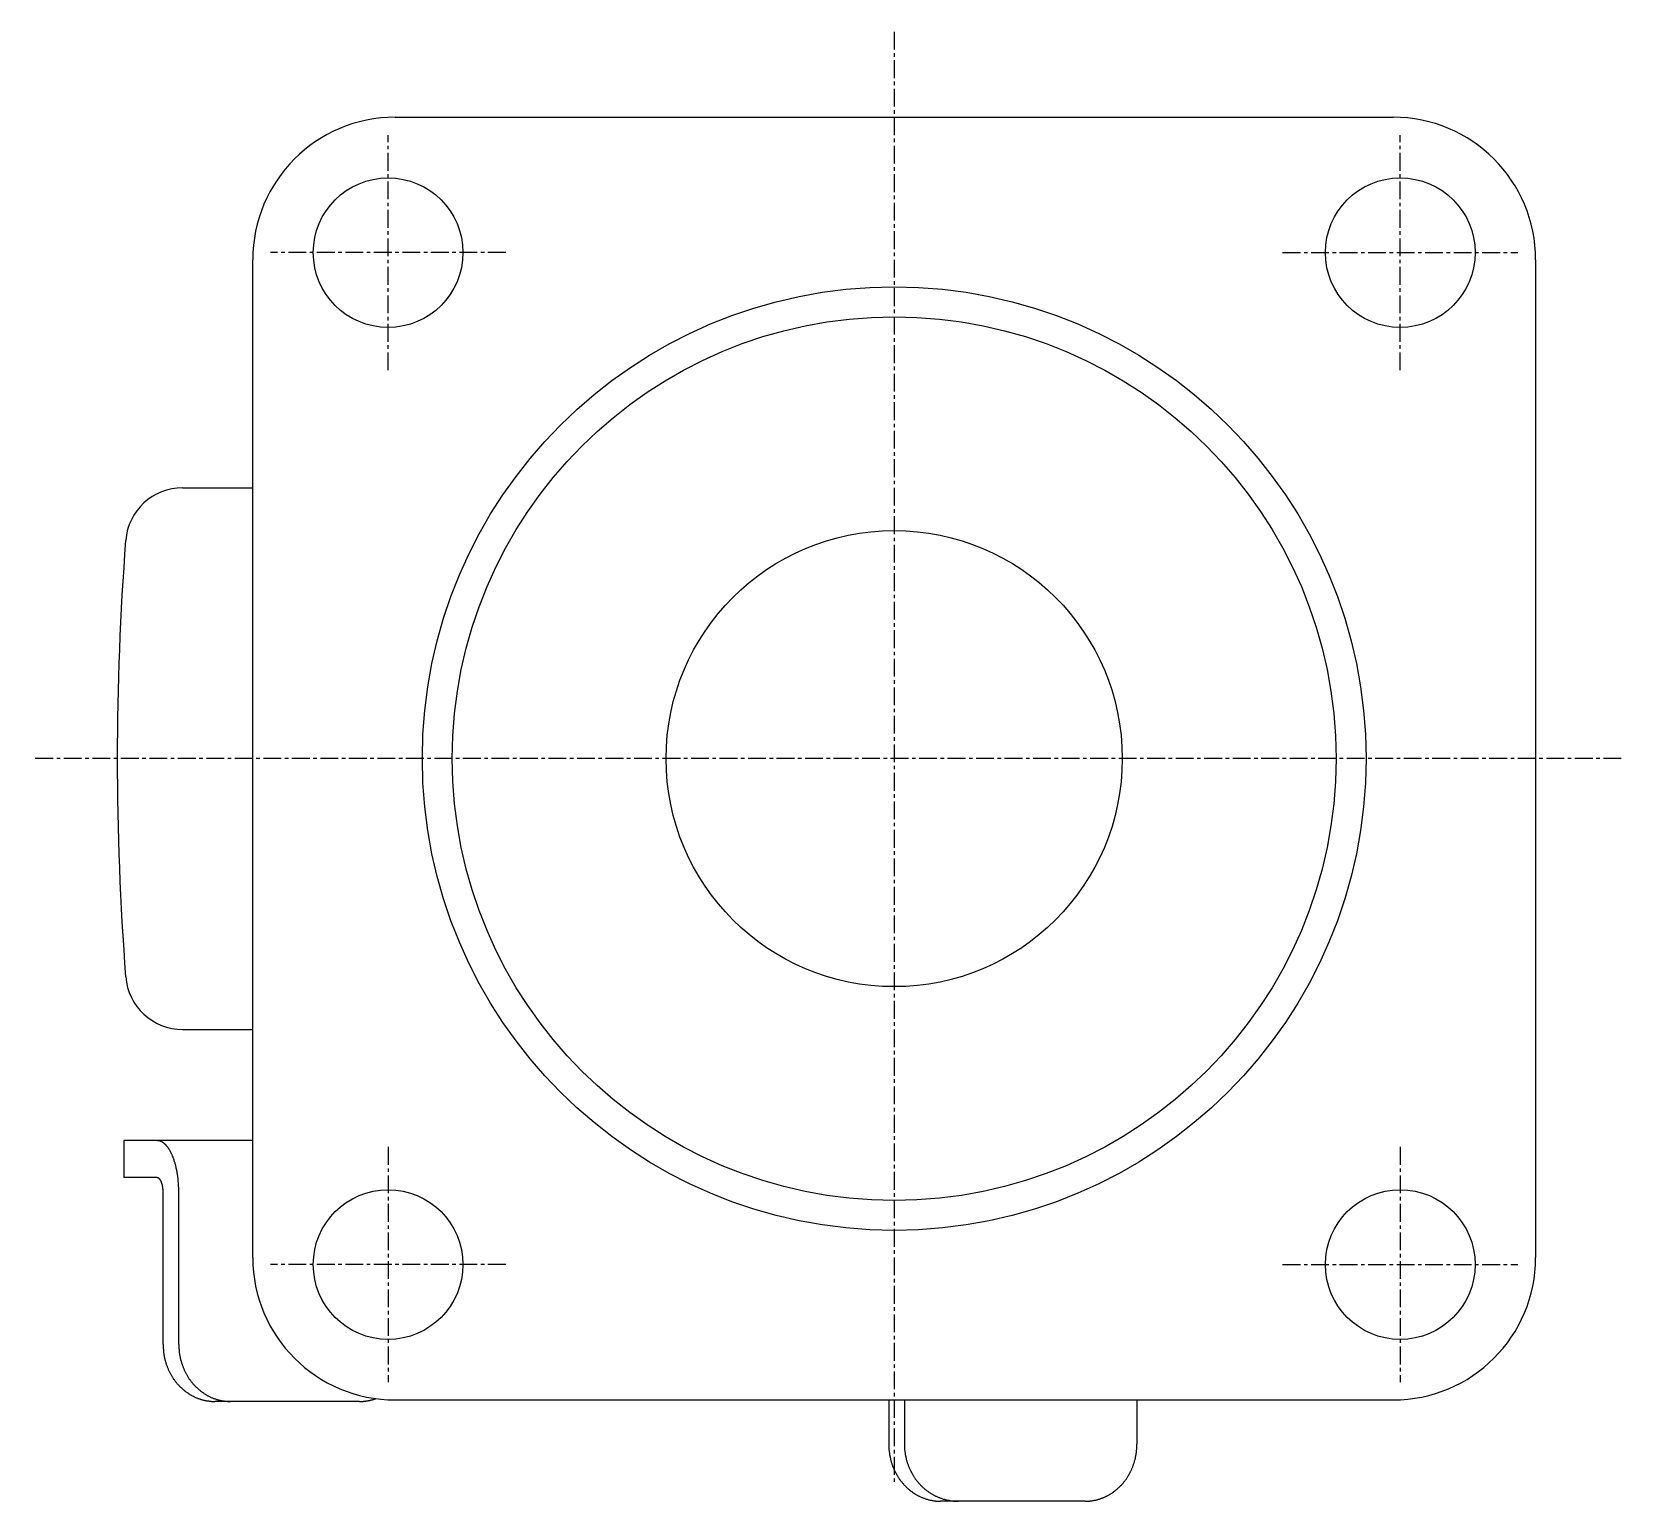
# Model space of a CAD drawing. Extents: x -3464 to -3184, y -524 to -53.
# Drawn here: x -3295.8 to -3184.3, y -156.2 to -53.1 of the extents above; entities that cross this region are included whole.
import ezdxf

# ---------------------------------------------------------------- set-up
doc = ezdxf.new("R2010")
doc.units = 0
doc.linetypes.add('CENTER', pattern=[2, 1.25, -0.25, 0.25, -0.25])
doc.layers.get('0').update_dxf_attribs({"linetype": 'CONTINUOUS'})
doc.layers.add('CENTER', color=1, linetype='CENTER')

msp = doc.modelspace()

# ---------------------------------------------------------------- linework, layer by layer
at = {"color": 7, "linetype": 'CONTINUOUS'}
for p, q in [((-3270.27, -59.08), (-3200.27, -59.08)), ((-3280.27, -139.08), (-3280.27, -69.08)), ((-3190.27, -69.08), (-3190.27, -139.08)), ((-3285.19, -85.08), (-3280.27, -85.08)), ((-3285.19, -123.08), (-3280.27, -123.08)), ((-3289.32, -130.88), (-3289.32, -133.48)), ((-3280.27, -130.88), (-3289.32, -130.88)), ((-3286.98, -133.48), (-3289.32, -133.48)), ((-3286.56, -145.18), (-3286.56, -134.48)), ((-3285.46, -145.18), (-3285.46, -134.48)), ((-3272.77, -149.18), (-3282.93, -149.18)), ((-3270.27, -149.08), (-3200.27, -149.08)), ((-3235.65, -149.08), (-3235.65, -152.18)), ((-3234.55, -149.08), (-3234.55, -152.18)), ((-3234.55, -149.08), (-3234.55, -152.18)), ((-3218.24, -149.08), (-3218.24, -152.18)), ((-3221.87, -156.18), (-3232.03, -156.18))]:
    msp.add_line(p, q, dxfattribs=at)
for points in [[(-3285.46, -134.48, 0), (-3285.46, -134.44, 0), (-3285.46, -134.4, 0), (-3285.46, -134.35, 0), (-3285.46, -134.31, 0), (-3285.46, -134.26, 0), (-3285.46, -134.22, 0), (-3285.46, -134.18, 0), (-3285.47, -134.13, 0), (-3285.47, -134.09, 0), (-3285.47, -134.04, 0), (-3285.47, -134, 0), (-3285.47, -133.96, 0), (-3285.48, -133.91, 0), (-3285.48, -133.87, 0), (-3285.48, -133.82, 0), (-3285.49, -133.78, 0), (-3285.49, -133.74, 0), (-3285.49, -133.69, 0), (-3285.5, -133.65, 0), (-3285.5, -133.61, 0), (-3285.51, -133.57, 0), (-3285.51, -133.52, 0), (-3285.52, -133.48, 0), (-3285.52, -133.44, 0), (-3285.53, -133.4, 0), (-3285.53, -133.35, 0), (-3285.54, -133.31, 0), (-3285.55, -133.27, 0), (-3285.55, -133.23, 0), (-3285.56, -133.19, 0), (-3285.57, -133.15, 0), (-3285.57, -133.11, 0), (-3285.58, -133.06, 0), (-3285.59, -133.03, 0), (-3285.6, -132.99, 0), (-3285.6, -132.94, 0), (-3285.61, -132.91, 0), (-3285.62, -132.87, 0), (-3285.63, -132.83, 0), (-3285.64, -132.79, 0), (-3285.65, -132.75, 0), (-3285.66, -132.71, 0), (-3285.66, -132.67, 0), (-3285.67, -132.63, 0), (-3285.68, -132.59, 0), (-3285.69, -132.56, 0), (-3285.7, -132.52, 0), (-3285.71, -132.48, 0), (-3285.72, -132.45, 0), (-3285.74, -132.41, 0), (-3285.75, -132.38, 0), (-3285.76, -132.34, 0), (-3285.77, -132.3, 0), (-3285.78, -132.27, 0), (-3285.79, -132.23, 0), (-3285.8, -132.2, 0), (-3285.81, -132.17, 0), (-3285.83, -132.13, 0), (-3285.84, -132.1, 0), (-3285.85, -132.07, 0), (-3285.86, -132.03, 0), (-3285.88, -132, 0), (-3285.89, -131.97, 0), (-3285.9, -131.94, 0), (-3285.92, -131.91, 0), (-3285.93, -131.88, 0), (-3285.94, -131.85, 0), (-3285.96, -131.82, 0), (-3285.97, -131.79, 0), (-3285.99, -131.76, 0), (-3286, -131.73, 0), (-3286.01, -131.7, 0), (-3286.03, -131.67, 0), (-3286.04, -131.65, 0), (-3286.06, -131.62, 0), (-3286.07, -131.59, 0), (-3286.09, -131.57, 0), (-3286.1, -131.54, 0), (-3286.12, -131.51, 0), (-3286.13, -131.49, 0), (-3286.15, -131.47, 0), (-3286.17, -131.44, 0), (-3286.18, -131.42, 0), (-3286.2, -131.4, 0), (-3286.21, -131.37, 0), (-3286.23, -131.35, 0), (-3286.25, -131.33, 0), (-3286.26, -131.31, 0), (-3286.28, -131.29, 0), (-3286.3, -131.27, 0), (-3286.31, -131.25, 0), (-3286.33, -131.23, 0), (-3286.35, -131.21, 0), (-3286.36, -131.19, 0), (-3286.38, -131.18, 0), (-3286.4, -131.16, 0), (-3286.41, -131.14, 0), (-3286.43, -131.12, 0), (-3286.45, -131.11, 0), (-3286.47, -131.09, 0), (-3286.48, -131.08, 0), (-3286.5, -131.07, 0), (-3286.52, -131.05, 0), (-3286.54, -131.04, 0), (-3286.56, -131.03, 0), (-3286.57, -131.01, 0), (-3286.59, -131, 0), (-3286.61, -130.99, 0), (-3286.63, -130.98, 0), (-3286.65, -130.97, 0), (-3286.66, -130.96, 0), (-3286.68, -130.95, 0), (-3286.7, -130.94, 0), (-3286.72, -130.94, 0), (-3286.74, -130.93, 0), (-3286.76, -130.92, 0), (-3286.77, -130.92, 0), (-3286.79, -130.91, 0), (-3286.81, -130.91, 0), (-3286.83, -130.9, 0), (-3286.85, -130.9, 0), (-3286.87, -130.89, 0), (-3286.89, -130.89, 0), (-3286.9, -130.89, 0), (-3286.92, -130.89, 0), (-3286.94, -130.88, 0), (-3286.96, -130.88, 0), (-3286.98, -130.88, 0)], [(-3286.56, -134.48, 0), (-3286.56, -134.47, 0), (-3286.56, -134.46, 0), (-3286.56, -134.45, 0), (-3286.56, -134.44, 0), (-3286.56, -134.42, 0), (-3286.56, -134.41, 0), (-3286.56, -134.4, 0), (-3286.56, -134.39, 0), (-3286.56, -134.37, 0), (-3286.56, -134.36, 0), (-3286.56, -134.35, 0), (-3286.56, -134.34, 0), (-3286.56, -134.32, 0), (-3286.56, -134.31, 0), (-3286.56, -134.3, 0), (-3286.56, -134.29, 0), (-3286.57, -134.28, 0), (-3286.57, -134.26, 0), (-3286.57, -134.25, 0), (-3286.57, -134.24, 0), (-3286.57, -134.23, 0), (-3286.57, -134.22, 0), (-3286.57, -134.21, 0), (-3286.57, -134.19, 0), (-3286.58, -134.18, 0), (-3286.58, -134.17, 0), (-3286.58, -134.16, 0), (-3286.58, -134.15, 0), (-3286.58, -134.13, 0), (-3286.58, -134.12, 0), (-3286.59, -134.11, 0), (-3286.59, -134.1, 0), (-3286.59, -134.09, 0), (-3286.59, -134.08, 0), (-3286.59, -134.07, 0), (-3286.6, -134.06, 0), (-3286.6, -134.04, 0), (-3286.6, -134.03, 0), (-3286.6, -134.02, 0), (-3286.61, -134.01, 0), (-3286.61, -134, 0), (-3286.61, -133.99, 0), (-3286.61, -133.98, 0), (-3286.62, -133.97, 0), (-3286.62, -133.96, 0), (-3286.62, -133.95, 0), (-3286.62, -133.94, 0), (-3286.63, -133.93, 0), (-3286.63, -133.92, 0), (-3286.63, -133.91, 0), (-3286.64, -133.9, 0), (-3286.64, -133.89, 0), (-3286.64, -133.88, 0), (-3286.65, -133.87, 0), (-3286.65, -133.86, 0), (-3286.65, -133.85, 0), (-3286.66, -133.84, 0), (-3286.66, -133.83, 0), (-3286.66, -133.82, 0), (-3286.67, -133.81, 0), (-3286.67, -133.8, 0), (-3286.67, -133.79, 0), (-3286.68, -133.78, 0), (-3286.68, -133.78, 0), (-3286.68, -133.77, 0), (-3286.69, -133.76, 0), (-3286.69, -133.75, 0), (-3286.7, -133.74, 0), (-3286.7, -133.74, 0), (-3286.7, -133.73, 0), (-3286.71, -133.72, 0), (-3286.71, -133.71, 0), (-3286.72, -133.7, 0), (-3286.72, -133.69, 0), (-3286.72, -133.69, 0), (-3286.73, -133.68, 0), (-3286.73, -133.67, 0), (-3286.74, -133.67, 0), (-3286.74, -133.66, 0), (-3286.74, -133.65, 0), (-3286.75, -133.65, 0), (-3286.75, -133.64, 0), (-3286.76, -133.63, 0), (-3286.76, -133.63, 0), (-3286.77, -133.62, 0), (-3286.77, -133.61, 0), (-3286.78, -133.61, 0), (-3286.78, -133.6, 0), (-3286.78, -133.6, 0), (-3286.79, -133.59, 0), (-3286.79, -133.59, 0), (-3286.8, -133.58, 0), (-3286.8, -133.57, 0), (-3286.81, -133.57, 0), (-3286.81, -133.56, 0), (-3286.82, -133.56, 0), (-3286.82, -133.56, 0), (-3286.83, -133.55, 0), (-3286.83, -133.55, 0), (-3286.84, -133.54, 0), (-3286.84, -133.54, 0), (-3286.85, -133.53, 0), (-3286.85, -133.53, 0), (-3286.86, -133.53, 0), (-3286.86, -133.52, 0), (-3286.87, -133.52, 0), (-3286.87, -133.52, 0), (-3286.88, -133.51, 0), (-3286.88, -133.51, 0), (-3286.89, -133.51, 0), (-3286.89, -133.51, 0), (-3286.9, -133.5, 0), (-3286.9, -133.5, 0), (-3286.91, -133.5, 0), (-3286.91, -133.5, 0), (-3286.92, -133.5, 0), (-3286.92, -133.49, 0), (-3286.93, -133.49, 0), (-3286.93, -133.49, 0), (-3286.94, -133.49, 0), (-3286.94, -133.49, 0), (-3286.95, -133.49, 0), (-3286.95, -133.49, 0), (-3286.96, -133.49, 0), (-3286.96, -133.49, 0), (-3286.97, -133.48, 0), (-3286.97, -133.48, 0), (-3286.98, -133.48, 0)], [(-3286.56, -145.18, 0), (-3286.56, -145.23, 0), (-3286.56, -145.28, 0), (-3286.55, -145.33, 0), (-3286.55, -145.38, 0), (-3286.55, -145.43, 0), (-3286.55, -145.48, 0), (-3286.54, -145.53, 0), (-3286.54, -145.58, 0), (-3286.53, -145.62, 0), (-3286.53, -145.67, 0), (-3286.52, -145.72, 0), (-3286.52, -145.77, 0), (-3286.51, -145.82, 0), (-3286.5, -145.87, 0), (-3286.5, -145.92, 0), (-3286.49, -145.96, 0), (-3286.48, -146.01, 0), (-3286.47, -146.06, 0), (-3286.46, -146.11, 0), (-3286.45, -146.16, 0), (-3286.44, -146.2, 0), (-3286.43, -146.25, 0), (-3286.41, -146.3, 0), (-3286.4, -146.34, 0), (-3286.39, -146.39, 0), (-3286.37, -146.44, 0), (-3286.36, -146.49, 0), (-3286.34, -146.53, 0), (-3286.33, -146.58, 0), (-3286.31, -146.62, 0), (-3286.3, -146.67, 0), (-3286.28, -146.72, 0), (-3286.26, -146.76, 0), (-3286.25, -146.81, 0), (-3286.23, -146.85, 0), (-3286.21, -146.89, 0), (-3286.19, -146.94, 0), (-3286.17, -146.98, 0), (-3286.15, -147.03, 0), (-3286.13, -147.07, 0), (-3286.11, -147.11, 0), (-3286.09, -147.16, 0), (-3286.06, -147.2, 0), (-3286.04, -147.24, 0), (-3286.02, -147.28, 0), (-3285.99, -147.32, 0), (-3285.97, -147.37, 0), (-3285.95, -147.41, 0), (-3285.92, -147.45, 0), (-3285.9, -147.49, 0), (-3285.87, -147.53, 0), (-3285.84, -147.57, 0), (-3285.82, -147.61, 0), (-3285.79, -147.65, 0), (-3285.76, -147.68, 0), (-3285.73, -147.72, 0), (-3285.71, -147.76, 0), (-3285.68, -147.8, 0), (-3285.65, -147.83, 0), (-3285.62, -147.87, 0), (-3285.59, -147.91, 0), (-3285.56, -147.94, 0), (-3285.53, -147.98, 0), (-3285.49, -148.01, 0), (-3285.46, -148.05, 0), (-3285.43, -148.08, 0), (-3285.4, -148.11, 0), (-3285.37, -148.15, 0), (-3285.33, -148.18, 0), (-3285.3, -148.21, 0), (-3285.27, -148.24, 0), (-3285.23, -148.28, 0), (-3285.2, -148.31, 0), (-3285.16, -148.34, 0), (-3285.13, -148.37, 0), (-3285.09, -148.4, 0), (-3285.05, -148.43, 0), (-3285.02, -148.45, 0), (-3284.98, -148.48, 0), (-3284.95, -148.51, 0), (-3284.91, -148.54, 0), (-3284.87, -148.56, 0), (-3284.83, -148.59, 0), (-3284.8, -148.62, 0), (-3284.76, -148.64, 0), (-3284.72, -148.66, 0), (-3284.68, -148.69, 0), (-3284.64, -148.71, 0), (-3284.6, -148.73, 0), (-3284.56, -148.76, 0), (-3284.52, -148.78, 0), (-3284.48, -148.8, 0), (-3284.44, -148.82, 0), (-3284.4, -148.84, 0), (-3284.36, -148.86, 0), (-3284.32, -148.88, 0), (-3284.28, -148.9, 0), (-3284.24, -148.92, 0), (-3284.19, -148.93, 0), (-3284.15, -148.95, 0), (-3284.11, -148.97, 0), (-3284.07, -148.98, 0), (-3284.03, -149, 0), (-3283.98, -149.01, 0), (-3283.94, -149.03, 0), (-3283.9, -149.04, 0), (-3283.86, -149.05, 0), (-3283.81, -149.06, 0), (-3283.77, -149.08, 0), (-3283.73, -149.09, 0), (-3283.68, -149.1, 0), (-3283.64, -149.11, 0), (-3283.59, -149.12, 0), (-3283.55, -149.12, 0), (-3283.51, -149.13, 0), (-3283.46, -149.14, 0), (-3283.42, -149.15, 0), (-3283.38, -149.15, 0), (-3283.33, -149.16, 0), (-3283.29, -149.16, 0), (-3283.24, -149.17, 0), (-3283.2, -149.17, 0), (-3283.15, -149.18, 0), (-3283.11, -149.18, 0), (-3283.06, -149.18, 0), (-3283.02, -149.18, 0), (-3282.98, -149.18, 0), (-3282.93, -149.18, 0)], [(-3285.46, -145.18, 0), (-3285.46, -145.23, 0), (-3285.46, -145.28, 0), (-3285.46, -145.33, 0), (-3285.45, -145.38, 0), (-3285.45, -145.43, 0), (-3285.45, -145.48, 0), (-3285.44, -145.53, 0), (-3285.44, -145.58, 0), (-3285.44, -145.62, 0), (-3285.43, -145.67, 0), (-3285.42, -145.72, 0), (-3285.42, -145.77, 0), (-3285.41, -145.82, 0), (-3285.4, -145.87, 0), (-3285.4, -145.92, 0), (-3285.39, -145.96, 0), (-3285.38, -146.01, 0), (-3285.37, -146.06, 0), (-3285.36, -146.11, 0), (-3285.35, -146.16, 0), (-3285.34, -146.2, 0), (-3285.33, -146.25, 0), (-3285.31, -146.3, 0), (-3285.3, -146.34, 0), (-3285.29, -146.39, 0), (-3285.27, -146.44, 0), (-3285.26, -146.49, 0), (-3285.25, -146.53, 0), (-3285.23, -146.58, 0), (-3285.21, -146.62, 0), (-3285.2, -146.67, 0), (-3285.18, -146.72, 0), (-3285.16, -146.76, 0), (-3285.15, -146.81, 0), (-3285.13, -146.85, 0), (-3285.11, -146.89, 0), (-3285.09, -146.94, 0), (-3285.07, -146.98, 0), (-3285.05, -147.03, 0), (-3285.03, -147.07, 0), (-3285.01, -147.11, 0), (-3284.99, -147.16, 0), (-3284.96, -147.2, 0), (-3284.94, -147.24, 0), (-3284.92, -147.28, 0), (-3284.9, -147.32, 0), (-3284.87, -147.37, 0), (-3284.85, -147.41, 0), (-3284.82, -147.45, 0), (-3284.8, -147.49, 0), (-3284.77, -147.53, 0), (-3284.74, -147.57, 0), (-3284.72, -147.61, 0), (-3284.69, -147.65, 0), (-3284.66, -147.68, 0), (-3284.63, -147.72, 0), (-3284.61, -147.76, 0), (-3284.58, -147.8, 0), (-3284.55, -147.83, 0), (-3284.52, -147.87, 0), (-3284.49, -147.91, 0), (-3284.46, -147.94, 0), (-3284.43, -147.98, 0), (-3284.4, -148.01, 0), (-3284.36, -148.05, 0), (-3284.33, -148.08, 0), (-3284.3, -148.11, 0), (-3284.27, -148.15, 0), (-3284.23, -148.18, 0), (-3284.2, -148.21, 0), (-3284.17, -148.24, 0), (-3284.13, -148.28, 0), (-3284.1, -148.31, 0), (-3284.06, -148.34, 0), (-3284.03, -148.37, 0), (-3283.99, -148.4, 0), (-3283.96, -148.43, 0), (-3283.92, -148.45, 0), (-3283.88, -148.48, 0), (-3283.85, -148.51, 0), (-3283.81, -148.54, 0), (-3283.77, -148.56, 0), (-3283.73, -148.59, 0), (-3283.7, -148.62, 0), (-3283.66, -148.64, 0), (-3283.62, -148.66, 0), (-3283.58, -148.69, 0), (-3283.54, -148.71, 0), (-3283.5, -148.73, 0), (-3283.46, -148.76, 0), (-3283.42, -148.78, 0), (-3283.38, -148.8, 0), (-3283.34, -148.82, 0), (-3283.3, -148.84, 0), (-3283.26, -148.86, 0), (-3283.22, -148.88, 0), (-3283.18, -148.9, 0), (-3283.14, -148.92, 0), (-3283.1, -148.93, 0), (-3283.05, -148.95, 0), (-3283.01, -148.97, 0), (-3282.97, -148.98, 0), (-3282.93, -149, 0), (-3282.88, -149.01, 0), (-3282.84, -149.03, 0), (-3282.8, -149.04, 0), (-3282.76, -149.05, 0), (-3282.71, -149.06, 0), (-3282.67, -149.08, 0), (-3282.63, -149.09, 0), (-3282.58, -149.1, 0), (-3282.54, -149.11, 0), (-3282.5, -149.12, 0), (-3282.45, -149.12, 0), (-3282.41, -149.13, 0), (-3282.36, -149.14, 0), (-3282.32, -149.15, 0), (-3282.28, -149.15, 0), (-3282.23, -149.16, 0), (-3282.19, -149.16, 0), (-3282.14, -149.17, 0), (-3282.1, -149.17, 0), (-3282.05, -149.18, 0), (-3282.01, -149.18, 0), (-3281.97, -149.18, 0), (-3281.92, -149.18, 0), (-3281.88, -149.18, 0), (-3281.83, -149.18, 0)], [(-3272.77, -149.18, 0), (-3272.76, -149.18, 0), (-3272.75, -149.18, 0), (-3272.74, -149.18, 0), (-3272.73, -149.18, 0), (-3272.72, -149.18, 0), (-3272.72, -149.18, 0), (-3272.71, -149.18, 0), (-3272.7, -149.18, 0), (-3272.69, -149.18, 0), (-3272.68, -149.18, 0), (-3272.67, -149.18, 0), (-3272.66, -149.18, 0), (-3272.65, -149.18, 0), (-3272.64, -149.18, 0), (-3272.64, -149.18, 0), (-3272.63, -149.18, 0), (-3272.62, -149.18, 0), (-3272.61, -149.18, 0), (-3272.6, -149.18, 0), (-3272.59, -149.18, 0), (-3272.58, -149.18, 0), (-3272.57, -149.18, 0), (-3272.56, -149.18, 0), (-3272.56, -149.18, 0), (-3272.55, -149.18, 0), (-3272.54, -149.18, 0), (-3272.53, -149.18, 0), (-3272.52, -149.17, 0), (-3272.51, -149.17, 0), (-3272.5, -149.17, 0), (-3272.49, -149.17, 0), (-3272.48, -149.17, 0), (-3272.48, -149.17, 0), (-3272.47, -149.17, 0), (-3272.46, -149.17, 0), (-3272.45, -149.17, 0), (-3272.44, -149.17, 0), (-3272.43, -149.17, 0), (-3272.42, -149.17, 0), (-3272.41, -149.16, 0), (-3272.41, -149.16, 0), (-3272.4, -149.16, 0), (-3272.39, -149.16, 0), (-3272.38, -149.16, 0), (-3272.37, -149.16, 0), (-3272.36, -149.16, 0), (-3272.35, -149.16, 0), (-3272.34, -149.16, 0), (-3272.33, -149.16, 0), (-3272.33, -149.15, 0), (-3272.32, -149.15, 0), (-3272.31, -149.15, 0), (-3272.3, -149.15, 0), (-3272.29, -149.15, 0), (-3272.28, -149.15, 0), (-3272.27, -149.15, 0), (-3272.26, -149.15, 0), (-3272.26, -149.14, 0), (-3272.25, -149.14, 0), (-3272.24, -149.14, 0), (-3272.23, -149.14, 0), (-3272.22, -149.14, 0), (-3272.21, -149.14, 0), (-3272.2, -149.13, 0), (-3272.19, -149.13, 0), (-3272.18, -149.13, 0), (-3272.18, -149.13, 0), (-3272.17, -149.13, 0), (-3272.16, -149.13, 0), (-3272.15, -149.12, 0), (-3272.14, -149.12, 0), (-3272.13, -149.12, 0), (-3272.12, -149.12, 0), (-3272.11, -149.12, 0), (-3272.11, -149.12, 0), (-3272.1, -149.11, 0), (-3272.09, -149.11, 0), (-3272.08, -149.11, 0), (-3272.07, -149.11, 0), (-3272.06, -149.11, 0), (-3272.05, -149.1, 0), (-3272.04, -149.1, 0), (-3272.04, -149.1, 0), (-3272.03, -149.1, 0), (-3272.02, -149.1, 0), (-3272.01, -149.09, 0), (-3272, -149.09, 0), (-3271.99, -149.09, 0), (-3271.98, -149.09, 0), (-3271.98, -149.09, 0), (-3271.97, -149.08, 0), (-3271.96, -149.08, 0), (-3271.95, -149.08, 0), (-3271.94, -149.08, 0), (-3271.93, -149.08, 0), (-3271.92, -149.07, 0), (-3271.91, -149.07, 0), (-3271.91, -149.07, 0), (-3271.9, -149.07, 0), (-3271.89, -149.06, 0), (-3271.88, -149.06, 0), (-3271.87, -149.06, 0), (-3271.86, -149.06, 0), (-3271.85, -149.05, 0), (-3271.85, -149.05, 0), (-3271.84, -149.05, 0), (-3271.83, -149.05, 0), (-3271.82, -149.04, 0), (-3271.81, -149.04, 0), (-3271.8, -149.04, 0), (-3271.79, -149.04, 0), (-3271.79, -149.03, 0), (-3271.78, -149.03, 0), (-3271.77, -149.03, 0), (-3271.76, -149.03, 0), (-3271.75, -149.02, 0), (-3271.74, -149.02, 0), (-3271.73, -149.02, 0), (-3271.73, -149.01, 0), (-3271.72, -149.01, 0), (-3271.71, -149.01, 0), (-3271.7, -149.01, 0), (-3271.69, -149, 0), (-3271.68, -149, 0), (-3271.67, -149, 0), (-3271.67, -148.99, 0), (-3271.66, -148.99, 0), (-3271.65, -148.99, 0)], [(-3235.65, -152.18, 0), (-3235.65, -152.23, 0), (-3235.65, -152.28, 0), (-3235.65, -152.33, 0), (-3235.65, -152.38, 0), (-3235.65, -152.43, 0), (-3235.64, -152.48, 0), (-3235.64, -152.53, 0), (-3235.64, -152.58, 0), (-3235.63, -152.62, 0), (-3235.63, -152.67, 0), (-3235.62, -152.72, 0), (-3235.61, -152.77, 0), (-3235.61, -152.82, 0), (-3235.6, -152.87, 0), (-3235.59, -152.92, 0), (-3235.58, -152.96, 0), (-3235.57, -153.01, 0), (-3235.56, -153.06, 0), (-3235.55, -153.11, 0), (-3235.54, -153.16, 0), (-3235.53, -153.2, 0), (-3235.52, -153.25, 0), (-3235.51, -153.3, 0), (-3235.5, -153.34, 0), (-3235.48, -153.39, 0), (-3235.47, -153.44, 0), (-3235.46, -153.49, 0), (-3235.44, -153.53, 0), (-3235.43, -153.58, 0), (-3235.41, -153.62, 0), (-3235.39, -153.67, 0), (-3235.38, -153.72, 0), (-3235.36, -153.76, 0), (-3235.34, -153.81, 0), (-3235.32, -153.85, 0), (-3235.3, -153.89, 0), (-3235.29, -153.94, 0), (-3235.27, -153.98, 0), (-3235.25, -154.03, 0), (-3235.22, -154.07, 0), (-3235.2, -154.11, 0), (-3235.18, -154.16, 0), (-3235.16, -154.2, 0), (-3235.14, -154.24, 0), (-3235.11, -154.28, 0), (-3235.09, -154.32, 0), (-3235.07, -154.37, 0), (-3235.04, -154.41, 0), (-3235.02, -154.45, 0), (-3234.99, -154.49, 0), (-3234.97, -154.53, 0), (-3234.94, -154.57, 0), (-3234.91, -154.61, 0), (-3234.89, -154.65, 0), (-3234.86, -154.68, 0), (-3234.83, -154.72, 0), (-3234.8, -154.76, 0), (-3234.77, -154.8, 0), (-3234.74, -154.83, 0), (-3234.71, -154.87, 0), (-3234.68, -154.91, 0), (-3234.65, -154.94, 0), (-3234.62, -154.98, 0), (-3234.59, -155.01, 0), (-3234.56, -155.05, 0), (-3234.53, -155.08, 0), (-3234.5, -155.11, 0), (-3234.46, -155.15, 0), (-3234.43, -155.18, 0), (-3234.4, -155.21, 0), (-3234.36, -155.24, 0), (-3234.33, -155.28, 0), (-3234.29, -155.31, 0), (-3234.26, -155.34, 0), (-3234.22, -155.37, 0), (-3234.19, -155.4, 0), (-3234.15, -155.43, 0), (-3234.12, -155.45, 0), (-3234.08, -155.48, 0), (-3234.04, -155.51, 0), (-3234, -155.54, 0), (-3233.97, -155.56, 0), (-3233.93, -155.59, 0), (-3233.89, -155.62, 0), (-3233.85, -155.64, 0), (-3233.81, -155.66, 0), (-3233.78, -155.69, 0), (-3233.74, -155.71, 0), (-3233.7, -155.73, 0), (-3233.66, -155.76, 0), (-3233.62, -155.78, 0), (-3233.58, -155.8, 0), (-3233.54, -155.82, 0), (-3233.5, -155.84, 0), (-3233.46, -155.86, 0), (-3233.42, -155.88, 0), (-3233.37, -155.9, 0), (-3233.33, -155.92, 0), (-3233.29, -155.93, 0), (-3233.25, -155.95, 0), (-3233.21, -155.97, 0), (-3233.16, -155.98, 0), (-3233.12, -156, 0), (-3233.08, -156.01, 0), (-3233.04, -156.03, 0), (-3232.99, -156.04, 0), (-3232.95, -156.05, 0), (-3232.91, -156.06, 0), (-3232.87, -156.08, 0), (-3232.82, -156.09, 0), (-3232.78, -156.1, 0), (-3232.74, -156.11, 0), (-3232.69, -156.12, 0), (-3232.65, -156.12, 0), (-3232.6, -156.13, 0), (-3232.56, -156.14, 0), (-3232.52, -156.15, 0), (-3232.47, -156.15, 0), (-3232.43, -156.16, 0), (-3232.38, -156.16, 0), (-3232.34, -156.17, 0), (-3232.29, -156.17, 0), (-3232.25, -156.18, 0), (-3232.21, -156.18, 0), (-3232.16, -156.18, 0), (-3232.12, -156.18, 0), (-3232.07, -156.18, 0), (-3232.03, -156.18, 0)], [(-3234.55, -152.18, 0), (-3234.55, -152.23, 0), (-3234.55, -152.28, 0), (-3234.55, -152.33, 0), (-3234.55, -152.38, 0), (-3234.55, -152.43, 0), (-3234.54, -152.48, 0), (-3234.54, -152.53, 0), (-3234.54, -152.58, 0), (-3234.53, -152.62, 0), (-3234.53, -152.67, 0), (-3234.52, -152.72, 0), (-3234.51, -152.77, 0), (-3234.51, -152.82, 0), (-3234.5, -152.87, 0), (-3234.49, -152.92, 0), (-3234.48, -152.96, 0), (-3234.47, -153.01, 0), (-3234.46, -153.06, 0), (-3234.45, -153.11, 0), (-3234.44, -153.16, 0), (-3234.43, -153.2, 0), (-3234.42, -153.25, 0), (-3234.41, -153.3, 0), (-3234.39, -153.34, 0), (-3234.38, -153.39, 0), (-3234.36, -153.44, 0), (-3234.35, -153.49, 0), (-3234.33, -153.53, 0), (-3234.32, -153.58, 0), (-3234.3, -153.62, 0), (-3234.29, -153.67, 0), (-3234.27, -153.72, 0), (-3234.25, -153.76, 0), (-3234.23, -153.81, 0), (-3234.21, -153.85, 0), (-3234.19, -153.89, 0), (-3234.17, -153.94, 0), (-3234.15, -153.98, 0), (-3234.13, -154.03, 0), (-3234.11, -154.07, 0), (-3234.09, -154.11, 0), (-3234.07, -154.16, 0), (-3234.04, -154.2, 0), (-3234.02, -154.24, 0), (-3233.99, -154.28, 0), (-3233.97, -154.32, 0), (-3233.95, -154.37, 0), (-3233.92, -154.41, 0), (-3233.89, -154.45, 0), (-3233.87, -154.49, 0), (-3233.84, -154.53, 0), (-3233.81, -154.57, 0), (-3233.79, -154.61, 0), (-3233.76, -154.65, 0), (-3233.73, -154.68, 0), (-3233.7, -154.72, 0), (-3233.67, -154.76, 0), (-3233.64, -154.8, 0), (-3233.61, -154.83, 0), (-3233.58, -154.87, 0), (-3233.55, -154.91, 0), (-3233.52, -154.94, 0), (-3233.48, -154.98, 0), (-3233.45, -155.01, 0), (-3233.42, -155.05, 0), (-3233.39, -155.08, 0), (-3233.35, -155.11, 0), (-3233.32, -155.15, 0), (-3233.28, -155.18, 0), (-3233.25, -155.21, 0), (-3233.21, -155.24, 0), (-3233.18, -155.28, 0), (-3233.14, -155.31, 0), (-3233.11, -155.34, 0), (-3233.07, -155.37, 0), (-3233.03, -155.4, 0), (-3233, -155.43, 0), (-3232.96, -155.45, 0), (-3232.92, -155.48, 0), (-3232.88, -155.51, 0), (-3232.84, -155.54, 0), (-3232.8, -155.56, 0), (-3232.76, -155.59, 0), (-3232.73, -155.62, 0), (-3232.69, -155.64, 0), (-3232.65, -155.66, 0), (-3232.61, -155.69, 0), (-3232.56, -155.71, 0), (-3232.52, -155.73, 0), (-3232.48, -155.76, 0), (-3232.44, -155.78, 0), (-3232.4, -155.8, 0), (-3232.36, -155.82, 0), (-3232.32, -155.84, 0), (-3232.27, -155.86, 0), (-3232.23, -155.88, 0), (-3232.19, -155.9, 0), (-3232.14, -155.92, 0), (-3232.1, -155.93, 0), (-3232.06, -155.95, 0), (-3232.01, -155.97, 0), (-3231.97, -155.98, 0), (-3231.93, -156, 0), (-3231.88, -156.01, 0), (-3231.84, -156.03, 0), (-3231.79, -156.04, 0), (-3231.75, -156.05, 0), (-3231.7, -156.06, 0), (-3231.66, -156.08, 0), (-3231.61, -156.09, 0), (-3231.57, -156.1, 0), (-3231.52, -156.11, 0), (-3231.48, -156.12, 0), (-3231.43, -156.12, 0), (-3231.39, -156.13, 0), (-3231.34, -156.14, 0), (-3231.3, -156.15, 0), (-3231.25, -156.15, 0), (-3231.21, -156.16, 0), (-3231.16, -156.16, 0), (-3231.11, -156.17, 0), (-3231.07, -156.17, 0), (-3231.02, -156.18, 0), (-3230.97, -156.18, 0), (-3230.93, -156.18, 0), (-3230.88, -156.18, 0), (-3230.84, -156.18, 0), (-3230.79, -156.18, 0)], [(-3221.87, -156.18, 0), (-3221.82, -156.18, 0), (-3221.78, -156.18, 0), (-3221.73, -156.18, 0), (-3221.69, -156.18, 0), (-3221.64, -156.18, 0), (-3221.6, -156.17, 0), (-3221.55, -156.17, 0), (-3221.51, -156.16, 0), (-3221.47, -156.16, 0), (-3221.42, -156.15, 0), (-3221.38, -156.15, 0), (-3221.33, -156.14, 0), (-3221.29, -156.13, 0), (-3221.25, -156.12, 0), (-3221.2, -156.12, 0), (-3221.16, -156.11, 0), (-3221.12, -156.1, 0), (-3221.07, -156.09, 0), (-3221.03, -156.08, 0), (-3220.99, -156.06, 0), (-3220.94, -156.05, 0), (-3220.9, -156.04, 0), (-3220.86, -156.03, 0), (-3220.81, -156.01, 0), (-3220.77, -156, 0), (-3220.73, -155.98, 0), (-3220.69, -155.97, 0), (-3220.64, -155.95, 0), (-3220.6, -155.93, 0), (-3220.56, -155.92, 0), (-3220.52, -155.9, 0), (-3220.48, -155.88, 0), (-3220.44, -155.86, 0), (-3220.4, -155.84, 0), (-3220.36, -155.82, 0), (-3220.32, -155.8, 0), (-3220.28, -155.78, 0), (-3220.24, -155.76, 0), (-3220.2, -155.73, 0), (-3220.16, -155.71, 0), (-3220.12, -155.69, 0), (-3220.08, -155.66, 0), (-3220.04, -155.64, 0), (-3220, -155.62, 0), (-3219.96, -155.59, 0), (-3219.93, -155.56, 0), (-3219.89, -155.54, 0), (-3219.85, -155.51, 0), (-3219.82, -155.48, 0), (-3219.78, -155.45, 0), (-3219.74, -155.43, 0), (-3219.71, -155.4, 0), (-3219.67, -155.37, 0), (-3219.64, -155.34, 0), (-3219.6, -155.31, 0), (-3219.57, -155.28, 0), (-3219.53, -155.24, 0), (-3219.5, -155.21, 0), (-3219.46, -155.18, 0), (-3219.43, -155.15, 0), (-3219.4, -155.11, 0), (-3219.37, -155.08, 0), (-3219.33, -155.05, 0), (-3219.3, -155.01, 0), (-3219.27, -154.98, 0), (-3219.24, -154.94, 0), (-3219.21, -154.91, 0), (-3219.18, -154.87, 0), (-3219.15, -154.83, 0), (-3219.12, -154.8, 0), (-3219.09, -154.76, 0), (-3219.06, -154.72, 0), (-3219.04, -154.68, 0), (-3219.01, -154.65, 0), (-3218.98, -154.61, 0), (-3218.95, -154.57, 0), (-3218.93, -154.53, 0), (-3218.9, -154.49, 0), (-3218.88, -154.45, 0), (-3218.85, -154.41, 0), (-3218.83, -154.37, 0), (-3218.8, -154.32, 0), (-3218.78, -154.28, 0), (-3218.76, -154.24, 0), (-3218.73, -154.2, 0), (-3218.71, -154.16, 0), (-3218.69, -154.11, 0), (-3218.67, -154.07, 0), (-3218.65, -154.03, 0), (-3218.63, -153.98, 0), (-3218.61, -153.94, 0), (-3218.59, -153.89, 0), (-3218.57, -153.85, 0), (-3218.55, -153.81, 0), (-3218.53, -153.76, 0), (-3218.52, -153.72, 0), (-3218.5, -153.67, 0), (-3218.48, -153.62, 0), (-3218.47, -153.58, 0), (-3218.45, -153.53, 0), (-3218.44, -153.49, 0), (-3218.42, -153.44, 0), (-3218.41, -153.39, 0), (-3218.4, -153.34, 0), (-3218.38, -153.3, 0), (-3218.37, -153.25, 0), (-3218.36, -153.2, 0), (-3218.35, -153.16, 0), (-3218.34, -153.11, 0), (-3218.33, -153.06, 0), (-3218.32, -153.01, 0), (-3218.31, -152.96, 0), (-3218.3, -152.92, 0), (-3218.29, -152.87, 0), (-3218.29, -152.82, 0), (-3218.28, -152.77, 0), (-3218.27, -152.72, 0), (-3218.27, -152.67, 0), (-3218.26, -152.62, 0), (-3218.26, -152.58, 0), (-3218.25, -152.53, 0), (-3218.25, -152.48, 0), (-3218.25, -152.43, 0), (-3218.25, -152.38, 0), (-3218.24, -152.33, 0), (-3218.24, -152.28, 0), (-3218.24, -152.23, 0), (-3218.24, -152.18, 0)]]:
    msp.add_polyline3d(points, dxfattribs=at)
for centre, radius in [((-3270.77, -68.58), 5.25), ((-3199.77, -68.58), 5.25), ((-3235.27, -104.08), 33.1), ((-3235.27, -104.08), 31), ((-3235.27, -104.08), 16), ((-3270.77, -139.58), 5.25), ((-3199.77, -139.58), 5.25)]:
    msp.add_circle(centre, radius, dxfattribs=at)
for centre, radius, start, end in [((-3270.27, -69.08), 10, 90, 180), ((-3200.27, -69.08), 10, 0, 90), ((-3285.19, -89.08), 4, 90, 175.6108), ((-3089.77, -104.08), 200, 175.6108, 184.3892), ((-3285.19, -119.08), 4, 184.3892, 270), ((-3270.27, -139.08), 10, 180, 270), ((-3200.27, -139.08), 10, 270, 0)]:
    msp.add_arc(centre, radius, start, end, dxfattribs=at)
at = {"layer": 'CENTER', "color": 1, "linetype": 'CENTER'}
for p, q in [((-3235.27, -53.08), (-3235.27, -155.08)), ((-3270.77, -76.83), (-3270.77, -60.33)), ((-3199.77, -76.83), (-3199.77, -60.33)), ((-3262.52, -68.58), (-3279.02, -68.58)), ((-3208.02, -68.58), (-3191.52, -68.58)), ((-3184.27, -104.08), (-3295.77, -104.08)), ((-3270.77, -131.33), (-3270.77, -147.83)), ((-3199.77, -131.33), (-3199.77, -147.83)), ((-3262.52, -139.58), (-3279.02, -139.58)), ((-3208.02, -139.58), (-3191.52, -139.58))]:
    msp.add_line(p, q, dxfattribs=at)

doc.saveas('drawing.dxf')
